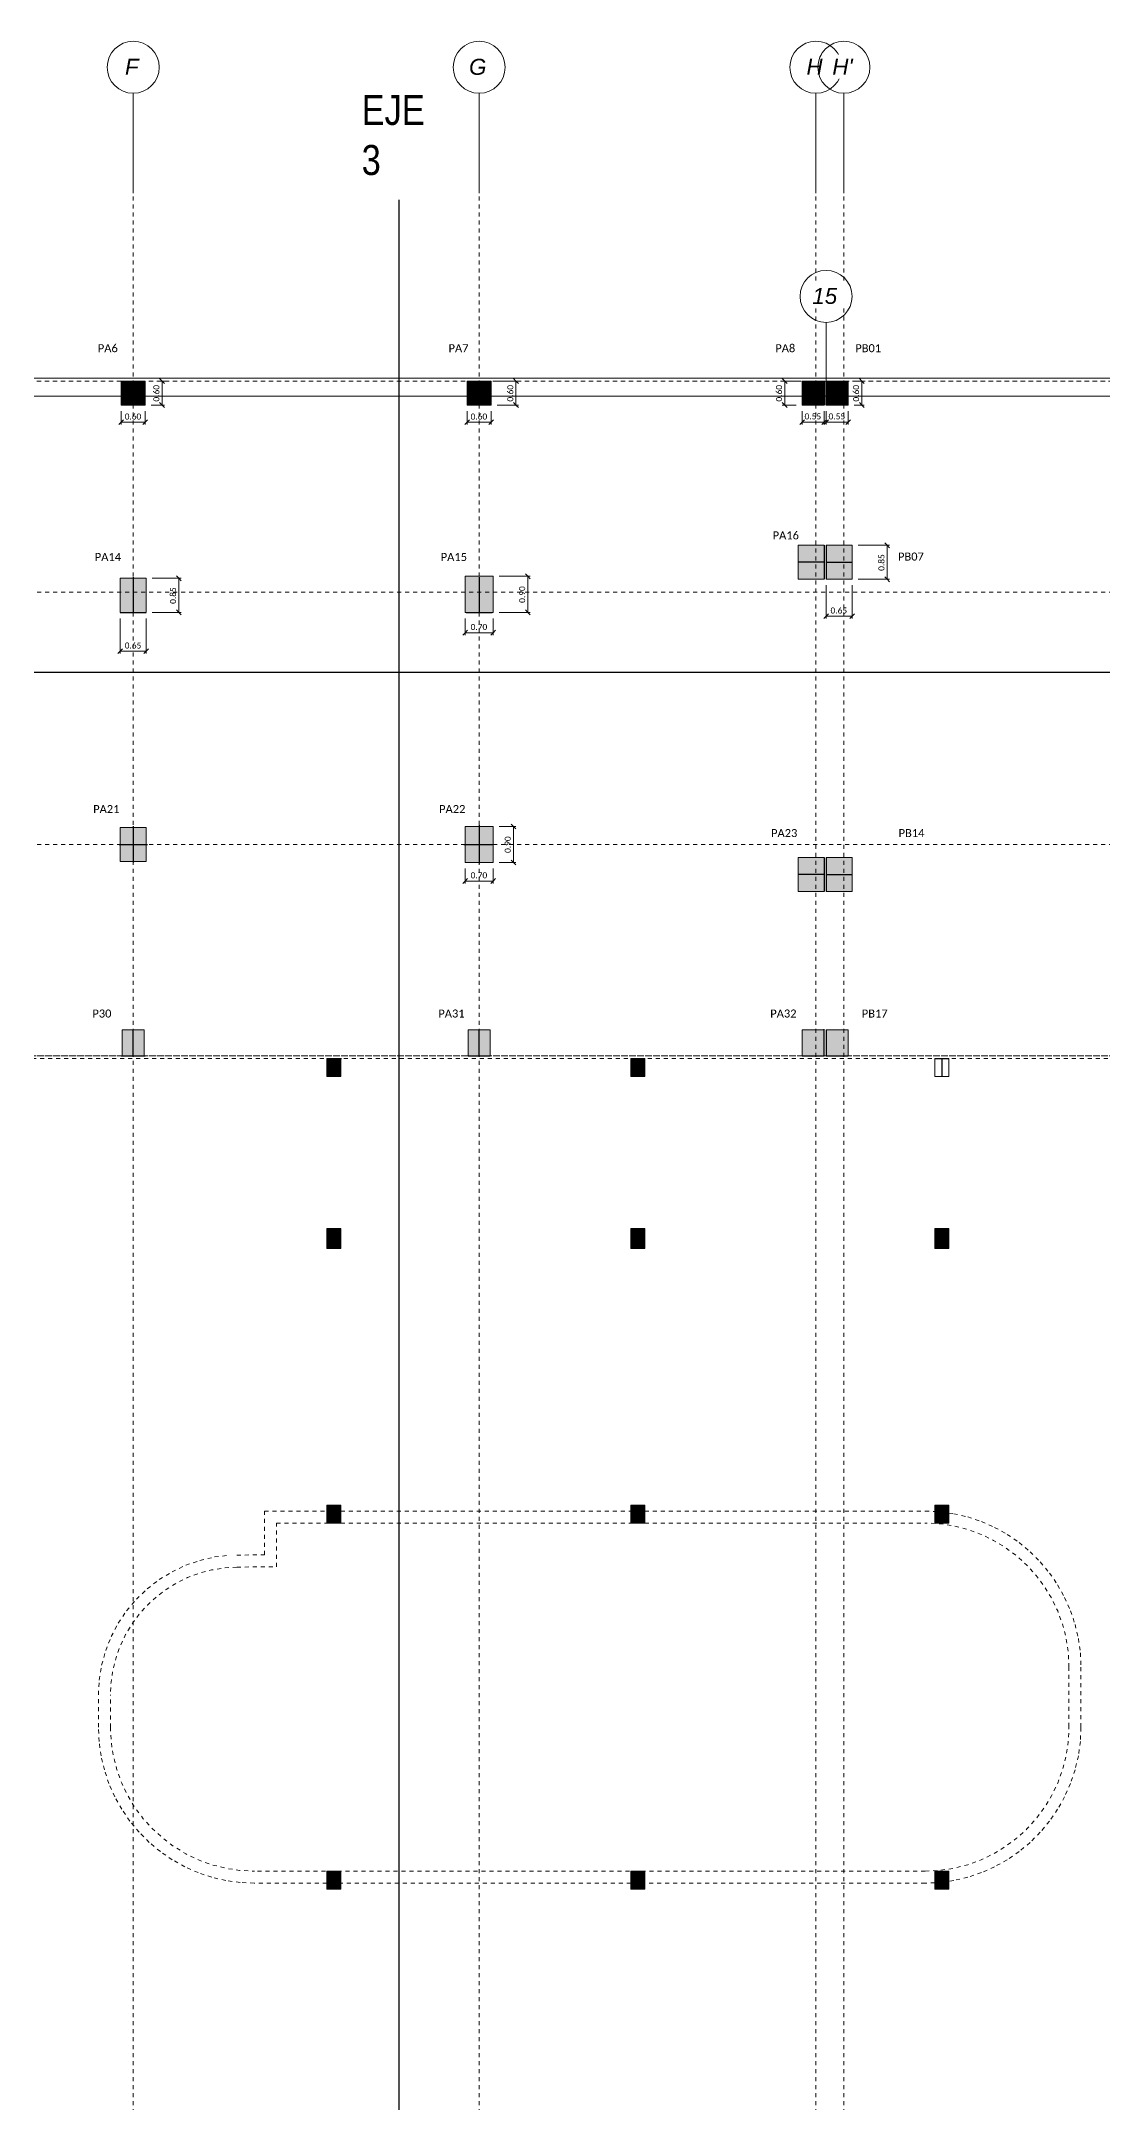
# Model space of a CAD drawing. Header units: millimetres. Extents: x -65 to 53, y -59 to 44.
# Drawn here: x -17.4 to 9.1, y -7.1 to 44.4 of the extents above; entities that cross this region are included whole.
import ezdxf

# ---------------------------------------------------------------- set-up
doc = ezdxf.new("R2010")
doc.units = ezdxf.units.MM
doc.linetypes.add('Trazo general', pattern=[0.001875, 0.00125, -0.000625])
for name, color, linetype, lineweight, true_color in [('0-AR-TXT-1', 5, 'Continuous', 5, 0x0000ff), ('00-AUX-3', 7, 'Continuous', 25, 0xff8000), ('00-AUX-5', 5, 'Trazo general', 5, 0x0000ff), ('1-AR-PILARES-1', 7, 'Continuous', 5, 0xc0c0c0), ('CS-COTAS-2', 7, 'Continuous', 5, 0x544282), ('REJILLA-1', 7, 'Continuous', 5, 0x008080), ('REJILLA-2', 7, 'Trazo general', 5, 0x008080)]:
    doc.layers.add(name, color=color, linetype=linetype, lineweight=lineweight, true_color=true_color)
for name, color, linetype, lineweight in [('0-AUX', 7, 'Continuous', 5), ('00-AUX-1', 7, 'Trazo general', 5), ('00-AUX-2', 7, 'Continuous', 5), ('1-AR-PILARES', 7, 'Continuous', 5), ('CS-COTAS-100', 7, 'Continuous', 5)]:
    doc.layers.add(name, color=color, linetype=linetype, lineweight=lineweight)
doc.layers.add('EJES DE REPLANTEO', color=30, linetype='Continuous')
doc.styles.add('Arial_I', font='ariali.ttf', dxfattribs={"height": 0.4})
doc.styles.add('Calibri', font='calibri.ttf', dxfattribs={"height": 0.2})
doc.styles.add('Calibri_1', font='calibri.ttf', dxfattribs={"height": 0.15})
doc.styles.add('FS_Technic', font='technic_.ttf', dxfattribs={"height": 2.5})
doc.dimstyles.new('AIC_replanteo', dxfattribs={"dimscale": 0.3048, "dimtxt": 0.176602, "dimasz": 0.393701, "dimexe": 0.19685, "dimexo": 0.492126, "dimgap": 0.032808, "dimtad": 1, "dimrnd": 0.01, "dimzin": 0, "dimdsep": 46, "dimtxsty": 'Calibri_1', "dimblk1": 'OBLIQUE', "dimblk2": 'OBLIQUE', "dimsah": 1, "dimcen": 0.09, "dimazin": 0, "dimtfac": 1, "dimtdec": 4, "dimtix": 1, "dimtmove": 0, "dimatfit": 3, "dimfxl": 1, "dimtvp": 1, "dimtolj": 1, "dimtzin": 0, "dimarcsym": 2})

# ---------------------------------------------------------------- blocks, each defined once
blk = doc.blocks.new('Rejilla - Extremo de rejilla-3554-Semi-sotano - forjado 02- STR')
at = {"layer": '0-AUX'}
blk.add_circle((0, 0), 0.0065, dxfattribs=at)
blk = doc.blocks.new('DIMBLOCK8-Semi-sotano - forjado 02- STR')
at = {"layer": 'CS-COTAS-100', "color": 187, "true_color": 0x544282, "transparency": 16777216}
for p, q in [((-5.242, 31.028), (-5.96, 31.028)), ((-5.242, 30.128), (-5.242, 31.028)), ((-5.242, 31.028), (-5.182, 31.028)), ((-5.242, 30.128), (-5.96, 30.128)), ((-5.242, 30.128), (-5.182, 30.128))]:
    blk.add_line(p, q, dxfattribs=at)
at = {"layer": 'CS-COTAS-100', "color": 187, "lineweight": 15, "true_color": 0x544282, "transparency": 16777216}
for p, q in [((-5.242, 31.028), (-5.302, 31.088)), ((-5.242, 31.028), (-5.182, 30.968)), ((-5.242, 30.128), (-5.302, 30.188)), ((-5.242, 30.128), (-5.182, 30.068))]:
    blk.add_line(p, q, dxfattribs=at)
at = {"layer": 'CS-COTAS-100', "color": 0, "transparency": 16777216, "insert": (-5.46, 30.365), "char_height": 0.15, "width": 0.5107, "attachment_point": 1, "rotation": 90, "line_spacing_factor": 1.158048, "style": 'Calibri_1'}
blk.add_mtext('0.90', dxfattribs=at)
blk = doc.blocks.new('_Oblique')
at = {"color": 0, "linetype": 'ByBlock', "lineweight": -2}
blk.add_line((-0.5, -0.5), (0.5, 0.5), dxfattribs=at)
blk = doc.blocks.new('DIMBLOCK9-Semi-sotano - forjado 02- STR')
at = {"layer": 'CS-COTAS-100', "color": 187, "true_color": 0x544282, "transparency": 16777216}
for p, q in [((-6.81, 29.619), (-6.81, 29.978)), ((-6.11, 29.619), (-6.11, 29.978)), ((-6.81, 29.619), (-6.11, 29.619)), ((-6.81, 29.619), (-6.81, 29.559)), ((-6.11, 29.619), (-6.11, 29.559))]:
    blk.add_line(p, q, dxfattribs=at)
at = {"layer": 'CS-COTAS-100', "color": 187, "lineweight": 15, "true_color": 0x544282, "transparency": 16777216}
for p, q in [((-6.81, 29.619), (-6.87, 29.559)), ((-6.81, 29.619), (-6.75, 29.679)), ((-6.11, 29.619), (-6.17, 29.559)), ((-6.11, 29.619), (-6.05, 29.679))]:
    blk.add_line(p, q, dxfattribs=at)
at = {"layer": 'CS-COTAS-100', "color": 0, "transparency": 16777216, "insert": (-6.673, 29.837), "char_height": 0.15, "width": 0.5107, "attachment_point": 1, "line_spacing_factor": 1.158048, "style": 'Calibri_1'}
blk.add_mtext('0.70', dxfattribs=at)
blk = doc.blocks.new('DIMBLOCK10-Semi-sotano - forjado 02- STR')
at = {"layer": 'CS-COTAS-100', "color": 187, "true_color": 0x544282, "transparency": 16777216}
for p, q in [((-6.81, 23.413), (-6.81, 23.728)), ((-6.11, 23.413), (-6.11, 23.728)), ((-6.81, 23.413), (-6.11, 23.413)), ((-6.81, 23.413), (-6.81, 23.353)), ((-6.11, 23.413), (-6.11, 23.353))]:
    blk.add_line(p, q, dxfattribs=at)
at = {"layer": 'CS-COTAS-100', "color": 187, "lineweight": 15, "true_color": 0x544282, "transparency": 16777216}
for p, q in [((-6.81, 23.413), (-6.87, 23.353)), ((-6.81, 23.413), (-6.75, 23.473)), ((-6.11, 23.413), (-6.17, 23.353)), ((-6.11, 23.413), (-6.05, 23.473))]:
    blk.add_line(p, q, dxfattribs=at)
at = {"layer": 'CS-COTAS-100', "color": 0, "transparency": 16777216, "insert": (-6.673, 23.631), "char_height": 0.15, "width": 0.5107, "attachment_point": 1, "line_spacing_factor": 1.158048, "style": 'Calibri_1'}
blk.add_mtext('0.70', dxfattribs=at)
blk = doc.blocks.new('DIMBLOCK11-Semi-sotano - forjado 02- STR')
at = {"layer": 'CS-COTAS-100', "color": 187, "true_color": 0x544282, "transparency": 16777216}
for p, q in [((-5.602, 24.778), (-5.96, 24.778)), ((-5.602, 23.878), (-5.602, 24.778)), ((-5.602, 24.778), (-5.542, 24.778)), ((-5.602, 23.878), (-5.96, 23.878)), ((-5.602, 23.878), (-5.542, 23.878))]:
    blk.add_line(p, q, dxfattribs=at)
at = {"layer": 'CS-COTAS-100', "color": 187, "lineweight": 15, "true_color": 0x544282, "transparency": 16777216}
for p, q in [((-5.602, 24.778), (-5.662, 24.838)), ((-5.602, 24.778), (-5.542, 24.718)), ((-5.602, 23.878), (-5.662, 23.938)), ((-5.602, 23.878), (-5.542, 23.818))]:
    blk.add_line(p, q, dxfattribs=at)
at = {"layer": 'CS-COTAS-100', "color": 0, "transparency": 16777216, "insert": (-5.82, 24.115), "char_height": 0.15, "width": 0.5107, "attachment_point": 1, "rotation": 90, "line_spacing_factor": 1.158048, "style": 'Calibri_1'}
blk.add_mtext('0.90', dxfattribs=at)
blk = doc.blocks.new('DIMBLOCK25-Semi-sotano - forjado 02- STR')
at = {"layer": 'CS-COTAS-100', "color": 187, "true_color": 0x544282, "transparency": 16777216}
for p, q in [((-14.389, 35.908), (-14.454, 35.908)), ((-14.389, 35.908), (-14.389, 35.308)), ((-14.389, 35.908), (-14.329, 35.908)), ((-14.389, 35.308), (-14.66, 35.308)), ((-14.389, 35.308), (-14.329, 35.308))]:
    blk.add_line(p, q, dxfattribs=at)
at = {"layer": 'CS-COTAS-100', "color": 187, "lineweight": 15, "true_color": 0x544282, "transparency": 16777216}
for p, q in [((-14.389, 35.908), (-14.449, 35.968)), ((-14.389, 35.908), (-14.329, 35.848)), ((-14.389, 35.308), (-14.449, 35.368)), ((-14.389, 35.308), (-14.329, 35.248))]:
    blk.add_line(p, q, dxfattribs=at)
at = {"layer": 'CS-COTAS-100', "color": 0, "transparency": 16777216, "insert": (-14.607, 35.395), "char_height": 0.15, "width": 0.5107, "attachment_point": 1, "rotation": 90, "line_spacing_factor": 1.158048, "style": 'Calibri_1'}
blk.add_mtext('0.60', dxfattribs=at)
blk = doc.blocks.new('DIMBLOCK26-Semi-sotano - forjado 02- STR')
at = {"layer": 'CS-COTAS-100', "color": 187, "true_color": 0x544282, "transparency": 16777216}
for p, q in [((-15.41, 34.878), (-15.41, 35.158)), ((-14.81, 34.878), (-14.81, 35.158)), ((-15.41, 34.878), (-14.81, 34.878)), ((-15.41, 34.878), (-15.41, 34.818)), ((-14.81, 34.878), (-14.81, 34.818))]:
    blk.add_line(p, q, dxfattribs=at)
at = {"layer": 'CS-COTAS-100', "color": 187, "lineweight": 15, "true_color": 0x544282, "transparency": 16777216}
for p, q in [((-15.41, 34.878), (-15.47, 34.818)), ((-15.41, 34.878), (-15.35, 34.938)), ((-14.81, 34.878), (-14.87, 34.818)), ((-14.81, 34.878), (-14.75, 34.938))]:
    blk.add_line(p, q, dxfattribs=at)
at = {"layer": 'CS-COTAS-100', "color": 0, "transparency": 16777216, "insert": (-15.323, 35.096), "char_height": 0.15, "width": 0.5107, "attachment_point": 1, "line_spacing_factor": 1.158048, "style": 'Calibri_1'}
blk.add_mtext('0.60', dxfattribs=at)
blk = doc.blocks.new('DIMBLOCK27-Semi-sotano - forjado 02- STR')
at = {"layer": 'CS-COTAS-100', "color": 187, "true_color": 0x544282, "transparency": 16777216}
for p, q in [((-6.76, 34.878), (-6.76, 35.158)), ((-6.16, 34.878), (-6.16, 35.158)), ((-6.76, 34.878), (-6.16, 34.878)), ((-6.76, 34.878), (-6.76, 34.818)), ((-6.16, 34.878), (-6.16, 34.818))]:
    blk.add_line(p, q, dxfattribs=at)
at = {"layer": 'CS-COTAS-100', "color": 187, "lineweight": 15, "true_color": 0x544282, "transparency": 16777216}
for p, q in [((-6.76, 34.878), (-6.82, 34.818)), ((-6.76, 34.878), (-6.7, 34.938)), ((-6.16, 34.878), (-6.22, 34.818)), ((-6.16, 34.878), (-6.1, 34.938))]:
    blk.add_line(p, q, dxfattribs=at)
at = {"layer": 'CS-COTAS-100', "color": 0, "transparency": 16777216, "insert": (-6.673, 35.096), "char_height": 0.15, "width": 0.5107, "attachment_point": 1, "line_spacing_factor": 1.158048, "style": 'Calibri_1'}
blk.add_mtext('0.60', dxfattribs=at)
blk = doc.blocks.new('DIMBLOCK28-Semi-sotano - forjado 02- STR')
at = {"layer": 'CS-COTAS-100', "color": 187, "true_color": 0x544282, "transparency": 16777216}
for p, q in [((-5.539, 35.908), (-6.01, 35.908)), ((-5.539, 35.908), (-5.539, 35.308)), ((-5.539, 35.908), (-5.479, 35.908)), ((-5.539, 35.308), (-6.01, 35.308)), ((-5.539, 35.308), (-5.479, 35.308))]:
    blk.add_line(p, q, dxfattribs=at)
at = {"layer": 'CS-COTAS-100', "color": 187, "lineweight": 15, "true_color": 0x544282, "transparency": 16777216}
for p, q in [((-5.539, 35.908), (-5.599, 35.968)), ((-5.539, 35.908), (-5.479, 35.848)), ((-5.539, 35.308), (-5.599, 35.368)), ((-5.539, 35.308), (-5.479, 35.248))]:
    blk.add_line(p, q, dxfattribs=at)
at = {"layer": 'CS-COTAS-100', "color": 0, "transparency": 16777216, "insert": (-5.757, 35.395), "char_height": 0.15, "width": 0.5107, "attachment_point": 1, "rotation": 90, "line_spacing_factor": 1.158048, "style": 'Calibri_1'}
blk.add_mtext('0.60', dxfattribs=at)
blk = doc.blocks.new('DIMBLOCK29-Semi-sotano - forjado 02- STR')
at = {"layer": 'CS-COTAS-100', "color": 187, "true_color": 0x544282, "transparency": 16777216}
for p, q in [((1.615, 34.881), (1.615, 35.158)), ((2.165, 34.881), (2.165, 35.158)), ((1.615, 34.881), (2.165, 34.881)), ((1.615, 34.881), (1.615, 34.821)), ((2.165, 34.881), (2.165, 34.821))]:
    blk.add_line(p, q, dxfattribs=at)
at = {"layer": 'CS-COTAS-100', "color": 187, "lineweight": 15, "true_color": 0x544282, "transparency": 16777216}
for p, q in [((1.615, 34.881), (1.555, 34.821)), ((1.615, 34.881), (1.675, 34.941)), ((2.165, 34.881), (2.105, 34.821)), ((2.165, 34.881), (2.225, 34.941))]:
    blk.add_line(p, q, dxfattribs=at)
at = {"layer": 'CS-COTAS-100', "color": 0, "transparency": 16777216, "insert": (1.677, 35.099), "char_height": 0.15, "width": 0.5107, "attachment_point": 1, "line_spacing_factor": 1.158048, "style": 'Calibri_1'}
blk.add_mtext('0.55', dxfattribs=at)
blk = doc.blocks.new('DIMBLOCK30-Semi-sotano - forjado 02- STR')
at = {"layer": 'CS-COTAS-100', "color": 187, "lineweight": 15, "true_color": 0x544282, "transparency": 16777216}
for p, q in [((1.181, 35.908), (1.121, 35.968)), ((1.181, 35.908), (1.241, 35.848)), ((1.181, 35.308), (1.121, 35.368)), ((1.181, 35.308), (1.241, 35.248))]:
    blk.add_line(p, q, dxfattribs=at)
at = {"layer": 'CS-COTAS-100', "color": 187, "true_color": 0x544282, "transparency": 16777216}
for p, q in [((1.181, 35.908), (1.121, 35.908)), ((1.181, 35.908), (1.181, 35.308)), ((1.181, 35.908), (1.465, 35.908)), ((1.181, 35.308), (1.121, 35.308)), ((1.181, 35.308), (1.465, 35.308))]:
    blk.add_line(p, q, dxfattribs=at)
at = {"layer": 'CS-COTAS-100', "color": 0, "transparency": 16777216, "insert": (0.963, 35.395), "char_height": 0.15, "width": 0.5107, "attachment_point": 1, "rotation": 90, "line_spacing_factor": 1.158048, "style": 'Calibri_1'}
blk.add_mtext('0.60', dxfattribs=at)
blk = doc.blocks.new('DIMBLOCK31-Semi-sotano - forjado 02- STR')
at = {"layer": 'CS-COTAS-100', "color": 187, "true_color": 0x544282, "transparency": 16777216}
for p, q in [((3.742, 31.803), (3.015, 31.803)), ((3.742, 30.953), (3.742, 31.803)), ((3.742, 31.803), (3.802, 31.803)), ((3.742, 30.953), (3.015, 30.953)), ((3.742, 30.953), (3.802, 30.953))]:
    blk.add_line(p, q, dxfattribs=at)
at = {"layer": 'CS-COTAS-100', "color": 187, "lineweight": 15, "true_color": 0x544282, "transparency": 16777216}
for p, q in [((3.742, 31.803), (3.682, 31.863)), ((3.742, 31.803), (3.802, 31.743)), ((3.742, 30.953), (3.682, 31.013)), ((3.742, 30.953), (3.802, 30.893))]:
    blk.add_line(p, q, dxfattribs=at)
at = {"layer": 'CS-COTAS-100', "color": 0, "transparency": 16777216, "insert": (3.524, 31.165), "char_height": 0.15, "width": 0.5107, "attachment_point": 1, "rotation": 90, "line_spacing_factor": 1.158048, "style": 'Calibri_1'}
blk.add_mtext('0.85', dxfattribs=at)
blk = doc.blocks.new('DIMBLOCK32-Semi-sotano - forjado 02- STR')
at = {"layer": 'CS-COTAS-100', "color": 187, "true_color": 0x544282, "transparency": 16777216}
for p, q in [((2.215, 30.031), (2.215, 30.803)), ((2.865, 30.031), (2.865, 30.803)), ((2.215, 30.031), (2.865, 30.031)), ((2.215, 30.031), (2.215, 29.971)), ((2.865, 30.031), (2.865, 29.971))]:
    blk.add_line(p, q, dxfattribs=at)
at = {"layer": 'CS-COTAS-100', "color": 187, "lineweight": 15, "true_color": 0x544282, "transparency": 16777216}
for p, q in [((2.215, 30.031), (2.155, 29.971)), ((2.215, 30.031), (2.275, 30.091)), ((2.865, 30.031), (2.805, 29.971)), ((2.865, 30.031), (2.925, 30.091))]:
    blk.add_line(p, q, dxfattribs=at)
at = {"layer": 'CS-COTAS-100', "color": 0, "transparency": 16777216, "insert": (2.327, 30.249), "char_height": 0.15, "width": 0.5107, "attachment_point": 1, "line_spacing_factor": 1.158048, "style": 'Calibri_1'}
blk.add_mtext('0.65', dxfattribs=at)
blk = doc.blocks.new('DIMBLOCK33-Semi-sotano - forjado 02- STR')
at = {"layer": 'CS-COTAS-100', "color": 187, "true_color": 0x544282, "transparency": 16777216}
for p, q in [((2.215, 34.881), (2.215, 35.158)), ((2.765, 34.881), (2.765, 35.158)), ((2.215, 34.881), (2.765, 34.881)), ((2.215, 34.881), (2.215, 34.821)), ((2.765, 34.881), (2.765, 34.821))]:
    blk.add_line(p, q, dxfattribs=at)
at = {"layer": 'CS-COTAS-100', "color": 187, "lineweight": 15, "true_color": 0x544282, "transparency": 16777216}
for p, q in [((2.215, 34.881), (2.155, 34.821)), ((2.215, 34.881), (2.275, 34.941)), ((2.765, 34.881), (2.705, 34.821)), ((2.765, 34.881), (2.825, 34.941))]:
    blk.add_line(p, q, dxfattribs=at)
at = {"layer": 'CS-COTAS-100', "color": 0, "transparency": 16777216, "insert": (2.277, 35.099), "char_height": 0.15, "width": 0.5107, "attachment_point": 1, "line_spacing_factor": 1.158048, "style": 'Calibri_1'}
blk.add_mtext('0.55', dxfattribs=at)
blk = doc.blocks.new('DIMBLOCK34-Semi-sotano - forjado 02- STR')
at = {"layer": 'CS-COTAS-100', "color": 187, "true_color": 0x544282, "transparency": 16777216}
for p, q in [((3.108, 35.908), (2.915, 35.908)), ((3.108, 35.308), (3.108, 35.908)), ((3.108, 35.908), (3.168, 35.908)), ((3.108, 35.308), (2.915, 35.308)), ((3.108, 35.308), (3.168, 35.308))]:
    blk.add_line(p, q, dxfattribs=at)
at = {"layer": 'CS-COTAS-100', "color": 187, "lineweight": 15, "true_color": 0x544282, "transparency": 16777216}
for p, q in [((3.108, 35.908), (3.048, 35.968)), ((3.108, 35.908), (3.168, 35.848)), ((3.108, 35.308), (3.048, 35.368)), ((3.108, 35.308), (3.168, 35.248))]:
    blk.add_line(p, q, dxfattribs=at)
at = {"layer": 'CS-COTAS-100', "color": 0, "transparency": 16777216, "insert": (2.89, 35.395), "char_height": 0.15, "width": 0.5107, "attachment_point": 1, "rotation": 90, "line_spacing_factor": 1.158048, "style": 'Calibri_1'}
blk.add_mtext('0.60', dxfattribs=at)
blk = doc.blocks.new('DIMBLOCK89-Semi-sotano - forjado 02- STR')
at = {"layer": 'CS-COTAS-100', "color": 187, "true_color": 0x544282, "transparency": 16777216}
for p, q in [((-15.435, 29.156), (-15.435, 29.978)), ((-14.785, 29.156), (-14.785, 29.978)), ((-15.435, 29.156), (-14.785, 29.156)), ((-15.435, 29.156), (-15.435, 29.096)), ((-14.785, 29.156), (-14.785, 29.096))]:
    blk.add_line(p, q, dxfattribs=at)
at = {"layer": 'CS-COTAS-100', "color": 187, "lineweight": 15, "true_color": 0x544282, "transparency": 16777216}
for p, q in [((-15.435, 29.156), (-15.495, 29.096)), ((-15.435, 29.156), (-15.375, 29.216)), ((-14.785, 29.156), (-14.845, 29.096)), ((-14.785, 29.156), (-14.725, 29.216))]:
    blk.add_line(p, q, dxfattribs=at)
at = {"layer": 'CS-COTAS-100', "color": 0, "transparency": 16777216, "insert": (-15.323, 29.374), "char_height": 0.15, "width": 0.5107, "attachment_point": 1, "line_spacing_factor": 1.158048, "style": 'Calibri_1'}
blk.add_mtext('0.65', dxfattribs=at)
blk = doc.blocks.new('DIMBLOCK90-Semi-sotano - forjado 02- STR')
at = {"layer": 'CS-COTAS-100', "color": 187, "true_color": 0x544282, "transparency": 16777216}
for p, q in [((-13.971, 30.978), (-14.635, 30.978)), ((-13.971, 30.978), (-13.971, 30.128)), ((-13.971, 30.978), (-13.911, 30.978)), ((-13.971, 30.128), (-14.635, 30.128)), ((-13.971, 30.128), (-13.911, 30.128))]:
    blk.add_line(p, q, dxfattribs=at)
at = {"layer": 'CS-COTAS-100', "color": 187, "lineweight": 15, "true_color": 0x544282, "transparency": 16777216}
for p, q in [((-13.971, 30.978), (-14.031, 31.038)), ((-13.971, 30.978), (-13.911, 30.918)), ((-13.971, 30.128), (-14.031, 30.188)), ((-13.971, 30.128), (-13.911, 30.068))]:
    blk.add_line(p, q, dxfattribs=at)
at = {"layer": 'CS-COTAS-100', "color": 0, "transparency": 16777216, "insert": (-14.189, 30.34), "char_height": 0.15, "width": 0.5107, "attachment_point": 1, "rotation": 90, "line_spacing_factor": 1.158048, "style": 'Calibri_1'}
blk.add_mtext('0.85', dxfattribs=at)
blk = doc.blocks.new('zw$7473')
at = {"layer": 'EJES DE REPLANTEO'}
for p, q in [((-27.948, -79.782), (-27.948, 15.611)), ((26.908, 3.8), (-81.327, 3.8))]:
    blk.add_line(p, q, dxfattribs=at)
at = {"layer": 'EJES DE REPLANTEO', "insert": (-28.887, 18.23), "char_height": 0.75, "width": 0.59784, "attachment_point": 1, "style": 'FS_Technic'}
blk.add_mtext('EJE 3', dxfattribs=at)

msp = doc.modelspace()

# ---------------------------------------------------------------- hatches: boundary and pattern name
at = {"layer": '1-AR-PILARES-1'}
for points in [[(-14.81, 35.308), (-14.81, 35.908), (-15.41, 35.908), (-15.41, 35.308)], [(-6.16, 35.308), (-6.16, 35.908), (-6.76, 35.908), (-6.76, 35.308)], [(2.165, 35.308), (2.165, 35.908), (1.615, 35.908), (1.615, 35.308)], [(2.765, 35.308), (2.765, 35.908), (2.215, 35.908), (2.215, 35.308)], [(1.515, 30.953), (2.165, 30.953), (2.165, 31.803), (1.515, 31.803)], [(2.215, 30.953), (2.865, 30.953), (2.865, 31.803), (2.215, 31.803)], [(-15.435, 30.128), (-14.785, 30.128), (-14.785, 30.978), (-15.435, 30.978)], [(-6.81, 30.128), (-6.11, 30.128), (-6.11, 31.028), (-6.81, 31.028)], [(-14.785, 23.903), (-14.785, 24.753), (-15.435, 24.753), (-15.435, 23.903)], [(-6.11, 23.878), (-6.11, 24.778), (-6.81, 24.778), (-6.81, 23.878)], [(2.165, 23.153), (2.165, 24.003), (1.515, 24.003), (1.515, 23.153)], [(2.865, 23.153), (2.865, 24.003), (2.215, 24.003), (2.215, 23.153)], [(-14.835, 19.048), (-14.835, 19.698), (-15.385, 19.698), (-15.385, 19.048)], [(-6.185, 19.048), (-6.185, 19.698), (-6.735, 19.698), (-6.735, 19.048)], [(2.165, 19.048), (2.165, 19.698), (1.615, 19.698), (1.615, 19.048)], [(2.765, 19.048), (2.765, 19.698), (2.215, 19.698), (2.215, 19.048)], [(-10.265, 18.528), (-9.915, 18.528), (-9.915, 18.978), (-10.265, 18.978)], [(-2.665, 18.528), (-2.315, 18.528), (-2.315, 18.978), (-2.665, 18.978)], [(-10.265, 14.228), (-9.915, 14.228), (-9.915, 14.728), (-10.265, 14.728)], [(-2.665, 14.228), (-2.315, 14.228), (-2.315, 14.728), (-2.665, 14.728)], [(4.935, 14.228), (5.285, 14.228), (5.285, 14.728), (4.935, 14.728)], [(-9.915, 7.366), (-9.915, 7.816), (-10.265, 7.816), (-10.265, 7.366)], [(-2.315, 7.366), (-2.315, 7.816), (-2.665, 7.816), (-2.665, 7.366)], [(5.285, 7.366), (5.285, 7.816), (4.935, 7.816), (4.935, 7.366)], [(-10.265, -1.784), (-9.915, -1.784), (-9.915, -1.334), (-10.265, -1.334)], [(-2.665, -1.784), (-2.315, -1.784), (-2.315, -1.334), (-2.665, -1.334)], [(4.935, -1.784), (5.285, -1.784), (5.285, -1.334), (4.935, -1.334)]]:
    msp.add_hatch(color=256, dxfattribs=at).paths.add_polyline_path(points)

# ---------------------------------------------------------------- linework, layer by layer
at = {"layer": '00-AUX-1'}
for p, q in [((-11.828, 6.575), (-11.828, 7.67)), ((-11.828, 7.67), (-10.265, 7.67)), ((-11.528, 7.37), (-10.265, 7.37)), ((-11.528, 6.279), (-11.528, 7.37)), ((-9.915, 7.67), (-2.665, 7.67)), ((-9.915, 7.37), (-2.665, 7.37)), ((-2.315, 7.67), (4.689, 7.67)), ((-2.315, 7.37), (4.696, 7.37)), ((4.696, 7.67), (4.935, 7.659)), ((5.285, 7.62), (5.406, 7.603)), ((5.406, 7.603), (5.756, 7.521)), ((5.756, 7.521), (6.098, 7.407)), ((6.098, 7.407), (6.427, 7.261)), ((6.427, 7.261), (6.742, 7.086)), ((6.742, 7.086), (7.039, 6.882)), ((7.039, 6.882), (7.317, 6.652)), ((-14.139, 6.152), (-13.798, 6.313)), ((-13.798, 6.313), (-13.442, 6.437)), ((-13.442, 6.437), (-13.075, 6.521)), ((-13.075, 6.521), (-12.701, 6.566)), ((-12.518, 6.568), (-11.828, 6.575)), ((-12.515, 6.268), (-11.528, 6.279)), ((7.317, 6.652), (7.571, 6.397)), ((7.571, 6.397), (7.801, 6.12)), ((-15.031, 5.465), (-14.759, 5.726)), ((-14.759, 5.726), (-14.46, 5.956)), ((-14.46, 5.956), (-14.139, 6.152)), ((7.801, 6.12), (8.005, 5.823)), ((8.005, 5.823), (8.18, 5.508)), ((-15.484, 4.865), (-15.274, 5.177)), ((-15.274, 5.177), (-15.031, 5.465)), ((8.18, 5.508), (8.326, 5.179)), ((8.326, 5.179), (8.44, 4.837)), ((-15.66, 4.531), (-15.484, 4.865)), ((8.44, 4.837), (8.523, 4.486)), ((-15.899, 3.818), (-15.798, 4.181)), ((-15.798, 4.181), (-15.66, 4.531)), ((8.523, 4.486), (8.573, 4.129)), ((8.573, 4.129), (8.589, 3.777)), ((-15.959, 3.446), (-15.899, 3.818)), ((8.289, 3.777), (8.289, 2.263)), ((8.589, 3.77), (8.589, 2.27)), ((-15.98, 3.078), (-15.959, 3.446)), ((-15.98, 2.27), (-15.98, 3.068)), ((-15.68, 2.263), (-15.68, 3.078)), ((-15.963, 1.91), (-15.98, 2.263)), ((8.589, 2.263), (8.573, 1.91)), ((-15.914, 1.553), (-15.963, 1.91)), ((-15.831, 1.202), (-15.914, 1.553)), ((8.523, 1.553), (8.44, 1.202)), ((8.573, 1.91), (8.523, 1.553)), ((-15.717, 0.861), (-15.831, 1.202)), ((8.44, 1.202), (8.326, 0.861)), ((-15.571, 0.531), (-15.717, 0.861)), ((-15.396, 0.216), (-15.571, 0.531)), ((8.18, 0.531), (8.005, 0.216)), ((8.326, 0.861), (8.18, 0.531)), ((-15.192, -0.081), (-15.396, 0.216)), ((8.005, 0.216), (7.801, -0.081)), ((-14.962, -0.358), (-15.192, -0.081)), ((-14.707, -0.613), (-14.962, -0.358)), ((7.571, -0.358), (7.317, -0.613)), ((7.801, -0.081), (7.571, -0.358)), ((-14.43, -0.843), (-14.707, -0.613)), ((-14.133, -1.047), (-14.43, -0.843)), ((7.039, -0.843), (6.742, -1.047)), ((7.317, -0.613), (7.039, -0.843)), ((-13.818, -1.222), (-14.133, -1.047)), ((-13.489, -1.367), (-13.818, -1.222)), ((-13.147, -1.482), (-13.489, -1.367)), ((-12.796, -1.564), (-13.147, -1.482)), ((4.696, -1.33), (-12.087, -1.33)), ((5.756, -1.482), (5.406, -1.564)), ((6.098, -1.367), (5.756, -1.482)), ((6.427, -1.222), (6.098, -1.367)), ((6.742, -1.047), (6.427, -1.222)), ((-12.439, -1.614), (-12.796, -1.564)), ((-12.087, -1.63), (-12.439, -1.614)), ((-10.265, -1.63), (-12.08, -1.63)), ((-2.665, -1.63), (-9.915, -1.63)), ((4.689, -1.63), (-2.315, -1.63)), ((4.935, -1.619), (4.696, -1.63)), ((5.406, -1.564), (5.285, -1.581))]:
    msp.add_line(p, q, dxfattribs=at)
for centre, radius, start, end in [((4.689, 3.77), 3.6, 360, 90), ((-12.48, 3.068), 3.2, 90.634, 180), ((-12.08, 2.27), 3.6, 180, 270), ((4.689, 2.27), 3.6, 270, 360)]:
    msp.add_arc(centre, radius, start, end, dxfattribs=at)
at = {"layer": '00-AUX-2'}
for p, q in [((-58.701, 35.978), (43.26, 35.978)), ((-58.079, 35.528), (42.81, 35.528))]:
    msp.add_line(p, q, dxfattribs=at)
at = {"layer": '00-AUX-3'}
for p, q in [((-15.41, 35.908), (-14.81, 35.908)), ((-15.11, 35.908), (-15.11, 35.308)), ((-6.76, 35.908), (-6.16, 35.908)), ((-6.46, 35.908), (-6.46, 35.308)), ((1.615, 35.908), (2.165, 35.908)), ((2.165, 35.908), (2.165, 35.308)), ((2.215, 35.308), (2.215, 35.908)), ((2.215, 35.908), (2.765, 35.908)), ((2.165, 31.803), (2.165, 30.953)), ((2.215, 31.803), (2.215, 30.953)), ((-15.11, 31.008), (-15.11, 30.128)), ((-6.46, 31.008), (-6.46, 30.128)), ((2.165, 31.378), (1.515, 31.378)), ((2.215, 31.378), (2.865, 31.378)), ((-15.435, 30.128), (-14.785, 30.128)), ((-6.785, 30.128), (-6.135, 30.128)), ((-15.11, 24.783), (-15.11, 23.873)), ((-6.46, 24.808), (-6.46, 23.848)), ((-15.465, 24.328), (-14.755, 24.328)), ((-6.84, 24.328), (-6.11, 24.328)), ((2.165, 24.003), (2.165, 23.153)), ((2.215, 24.003), (2.215, 23.153)), ((2.165, 23.578), (1.515, 23.578)), ((2.215, 23.578), (2.865, 23.578)), ((-15.11, 19.048), (-15.11, 19.698)), ((-6.46, 19.048), (-6.46, 19.698)), ((2.165, 19.048), (2.165, 19.708)), ((2.215, 19.698), (2.215, 19.048)), ((-15.41, 19.048), (-14.81, 19.048)), ((-10.265, 18.978), (-9.905, 18.978)), ((-10.085, 18.978), (-10.085, 18.528)), ((-6.735, 19.048), (-6.185, 19.048)), ((-2.665, 18.978), (-2.315, 18.978)), ((-2.49, 18.978), (-2.49, 18.528)), ((1.615, 19.048), (2.165, 19.048)), ((2.215, 19.048), (2.765, 19.048)), ((4.935, 18.978), (5.285, 18.978)), ((5.11, 18.978), (5.11, 18.528)), ((-10.09, 14.228), (-10.09, 14.728)), ((-2.49, 14.228), (-2.49, 14.728)), ((5.11, 14.228), (5.11, 14.728)), ((-9.915, 14.228), (-10.265, 14.228)), ((-2.315, 14.228), (-2.665, 14.228)), ((5.285, 14.228), (4.935, 14.228))]:
    msp.add_line(p, q, dxfattribs=at)
at = {"layer": '00-AUX-5'}
for p, q in [((-58.721, 35.908), (43.26, 35.908)), ((-58.701, 35.978), (43.26, 35.978)), ((26.26, 19.048), (-46.94, 19.048)), ((26.26, 18.978), (-46.94, 18.978))]:
    msp.add_line(p, q, dxfattribs=at)
at = {"layer": '1-AR-PILARES'}
for p, q in [((-14.81, 35.908), (-15.41, 35.908)), ((-15.41, 35.908), (-15.41, 35.308)), ((-14.81, 35.308), (-14.81, 35.908)), ((-6.16, 35.908), (-6.76, 35.908)), ((-6.76, 35.908), (-6.76, 35.308)), ((-6.16, 35.308), (-6.16, 35.908)), ((2.165, 35.908), (1.615, 35.908)), ((1.615, 35.908), (1.615, 35.308)), ((2.165, 35.308), (2.165, 35.908)), ((2.765, 35.908), (2.215, 35.908)), ((2.215, 35.908), (2.215, 35.308)), ((2.765, 35.308), (2.765, 35.908)), ((-15.41, 35.308), (-14.81, 35.308)), ((-6.76, 35.308), (-6.16, 35.308)), ((1.615, 35.308), (2.165, 35.308)), ((2.215, 35.308), (2.765, 35.308)), ((2.165, 31.803), (1.515, 31.803)), ((1.515, 31.803), (1.515, 30.953)), ((2.165, 30.953), (2.165, 31.803)), ((2.865, 31.803), (2.215, 31.803)), ((2.215, 31.803), (2.215, 30.953)), ((2.865, 30.953), (2.865, 31.803)), ((-14.785, 30.978), (-15.435, 30.978)), ((-15.435, 30.978), (-15.435, 30.128)), ((-14.785, 30.128), (-14.785, 30.978)), ((-6.11, 31.028), (-6.81, 31.028)), ((-6.81, 31.028), (-6.81, 30.128)), ((-6.11, 30.128), (-6.11, 31.028)), ((1.515, 30.953), (2.165, 30.953)), ((2.215, 30.953), (2.865, 30.953)), ((-15.435, 30.128), (-14.785, 30.128)), ((-6.81, 30.128), (-6.11, 30.128)), ((-15.435, 24.753), (-15.435, 23.903)), ((-14.785, 24.753), (-15.435, 24.753)), ((-14.785, 23.903), (-14.785, 24.753)), ((-6.81, 24.778), (-6.81, 23.878)), ((-6.11, 24.778), (-6.81, 24.778)), ((-6.11, 23.878), (-6.11, 24.778)), ((-15.435, 23.903), (-14.785, 23.903)), ((-6.81, 23.878), (-6.11, 23.878)), ((1.515, 24.003), (1.515, 23.153)), ((2.165, 24.003), (1.515, 24.003)), ((2.165, 23.153), (2.165, 24.003)), ((2.215, 24.003), (2.215, 23.153)), ((2.865, 24.003), (2.215, 24.003)), ((2.865, 23.153), (2.865, 24.003)), ((1.515, 23.153), (2.165, 23.153)), ((2.215, 23.153), (2.865, 23.153)), ((-14.835, 19.698), (-15.385, 19.698)), ((-15.385, 19.698), (-15.385, 19.048)), ((-14.835, 19.048), (-14.835, 19.698)), ((-6.185, 19.698), (-6.735, 19.698)), ((-6.735, 19.698), (-6.735, 19.048)), ((-6.185, 19.048), (-6.185, 19.698)), ((2.165, 19.698), (1.615, 19.698)), ((1.615, 19.698), (1.615, 19.048)), ((2.165, 19.048), (2.165, 19.698)), ((2.765, 19.698), (2.215, 19.698)), ((2.215, 19.698), (2.215, 19.048)), ((2.765, 19.048), (2.765, 19.698)), ((-15.385, 19.048), (-14.835, 19.048)), ((-9.915, 18.978), (-10.265, 18.978)), ((-10.265, 18.978), (-10.265, 18.528)), ((-9.915, 18.528), (-9.915, 18.978)), ((-6.735, 19.048), (-6.185, 19.048)), ((-2.315, 18.978), (-2.665, 18.978)), ((-2.665, 18.978), (-2.665, 18.528)), ((-2.315, 18.528), (-2.315, 18.978)), ((1.615, 19.048), (2.165, 19.048)), ((2.215, 19.048), (2.765, 19.048)), ((4.935, 18.528), (4.935, 18.978)), ((4.935, 18.978), (5.285, 18.978)), ((5.285, 18.978), (5.285, 18.528)), ((-10.265, 18.528), (-9.915, 18.528)), ((-2.665, 18.528), (-2.315, 18.528)), ((5.285, 18.528), (4.935, 18.528)), ((-10.265, 14.728), (-10.265, 14.228)), ((-9.915, 14.728), (-10.265, 14.728)), ((-9.915, 14.228), (-9.915, 14.728)), ((-2.665, 14.728), (-2.665, 14.228)), ((-2.315, 14.728), (-2.665, 14.728)), ((-2.315, 14.228), (-2.315, 14.728)), ((4.935, 14.728), (4.935, 14.228)), ((5.285, 14.728), (4.935, 14.728)), ((5.285, 14.228), (5.285, 14.728)), ((-10.265, 14.228), (-9.915, 14.228)), ((-2.665, 14.228), (-2.315, 14.228)), ((4.935, 14.228), (5.285, 14.228)), ((-10.265, 7.816), (-10.265, 7.366)), ((-9.915, 7.816), (-10.265, 7.816)), ((-9.915, 7.366), (-9.915, 7.816)), ((-2.665, 7.816), (-2.665, 7.366)), ((-2.315, 7.816), (-2.665, 7.816)), ((-2.315, 7.366), (-2.315, 7.816)), ((4.935, 7.816), (4.935, 7.366)), ((5.285, 7.816), (4.935, 7.816)), ((5.285, 7.366), (5.285, 7.816)), ((-10.265, 7.366), (-9.915, 7.366)), ((-2.665, 7.366), (-2.315, 7.366)), ((4.935, 7.366), (5.285, 7.366)), ((-10.265, -1.334), (-10.265, -1.784)), ((-9.915, -1.334), (-10.265, -1.334)), ((-9.915, -1.784), (-9.915, -1.334)), ((-2.665, -1.334), (-2.665, -1.784)), ((-2.315, -1.334), (-2.665, -1.334)), ((-2.315, -1.784), (-2.315, -1.334)), ((4.935, -1.334), (4.935, -1.784)), ((5.285, -1.334), (4.935, -1.334)), ((5.285, -1.784), (5.285, -1.334)), ((-10.265, -1.784), (-9.915, -1.784)), ((-2.665, -1.784), (-2.315, -1.784)), ((4.935, -1.784), (5.285, -1.784))]:
    msp.add_line(p, q, dxfattribs=at)
at = {"layer": 'REJILLA-1'}
for p, q in [((-15.11, 40.6), (-15.11, 43.1)), ((-6.46, 40.6), (-6.46, 43.1)), ((1.96, 40.6), (1.96, 43.1)), ((2.66, 40.6), (2.66, 43.1)), ((2.215, 36.666), (2.215, 37.374)), ((2.215, 35.908), (2.215, 36.615))]:
    msp.add_line(p, q, dxfattribs=at)
at = {"layer": 'REJILLA-2'}
for p, q in [((-15.11, -55.779), (-15.11, 40.6)), ((-6.46, -55.779), (-6.46, 40.6)), ((1.96, -55.779), (1.96, 40.6)), ((2.66, -55.779), (2.66, 40.6)), ((2.215, 36.615), (2.215, 36.666)), ((-61.71, 35.908), (48.777, 35.908)), ((-61.71, 30.628), (48.777, 30.628)), ((-61.71, 24.328), (48.777, 24.328)), ((-61.71, 19.048), (48.777, 19.048))]:
    msp.add_line(p, q, dxfattribs=at)

# ---------------------------------------------------------------- block references
at = {"layer": '0-AUX', "xscale": 99.99999999999993, "yscale": 99.99999999999993, "zscale": 99.99999999999993}
for p in [(-15.11, 43.75), (-6.46, 43.75), (1.96, 43.75), (2.215, 38.024)]:
    msp.add_blockref('Rejilla - Extremo de rejilla-3554-Semi-sotano - forjado 02- STR', p, dxfattribs=at)

# ---------------------------------------------------------------- texts
at = {"layer": '0-AR-TXT-1', "char_height": 0.2, "attachment_point": 1, "style": 'Calibri', "bg_fill": 3, "box_fill_scale": 1.25, "bg_fill_color": 256, "bg_fill_true_color": 13158600, "bg_fill_transparency": 0}
for s, insert, width in [('PA8', (0.945, 36.829), 0.6173), ('PB17', (3.108, 20.202), 0.79367)]:
    msp.add_mtext(s, dxfattribs=dict(at, insert=insert, width=width))

# ---------------------------------------------------------------- dimensions: what is measured, and where the dimension line sits
at = {"layer": 'CS-COTAS-2'}
for base, p1, p2, override, picture, middle in [((-14.389, 35.308), (-14.304, 35.908), (-14.81, 35.308), {"dimpost": '<>', "dimfxl": 0.784983}, 'DIMBLOCK25-Semi-sotano - forjado 02- STR', (-14.475, 35.608)), ((-5.539, 35.308), (-6.16, 35.908), (-6.16, 35.308), {"dimpost": '<>', "dimfxl": 0.6}, 'DIMBLOCK28-Semi-sotano - forjado 02- STR', (-5.626, 35.608)), ((1.181, 35.308), (1.615, 35.908), (1.615, 35.308), {"dimpost": '<>', "dimfxl": 0.6}, 'DIMBLOCK30-Semi-sotano - forjado 02- STR', (1.094, 35.608)), ((3.108, 35.908), (2.765, 35.308), (2.765, 35.908), {"dimpost": '<>', "dimfxl": 0.6}, 'DIMBLOCK34-Semi-sotano - forjado 02- STR', (3.021, 35.608)), ((3.742, 31.803), (2.865, 30.953), (2.865, 31.803), {"dimpost": '<>', "dimfxl": 0.85}, 'DIMBLOCK31-Semi-sotano - forjado 02- STR', (3.655, 31.378)), ((-13.971, 30.128), (-14.785, 30.978), (-14.785, 30.128), {"dimpost": '<>', "dimfxl": 0.85}, 'DIMBLOCK90-Semi-sotano - forjado 02- STR', (-14.058, 30.553)), ((-5.242, 31.028), (-6.11, 30.128), (-6.11, 31.028), {"dimpost": '<>', "dimfxl": 0.9}, 'DIMBLOCK8-Semi-sotano - forjado 02- STR', (-5.329, 30.578)), ((-5.602, 24.778), (-6.11, 23.878), (-6.11, 24.778), {"dimpost": '<>', "dimfxl": 0.9}, 'DIMBLOCK11-Semi-sotano - forjado 02- STR', (-5.689, 24.328))]:
    dim = msp.add_linear_dim(base=base, p1=p1, p2=p2, angle=90, dimstyle='AIC_replanteo', override=override, dxfattribs=at)
    dim.commit()
    dim.dimension.update_dxf_attribs({"geometry": picture, "text_midpoint": middle})
for base, p1, p2, override, picture, middle in [((-14.81, 34.878), (-15.41, 35.308), (-14.81, 35.308), {"dimpost": '<>', "dimfxl": 0.6}, 'DIMBLOCK26-Semi-sotano - forjado 02- STR', (-15.11, 34.965)), ((-6.16, 34.878), (-6.76, 35.308), (-6.16, 35.308), {"dimpost": '<>', "dimfxl": 0.6}, 'DIMBLOCK27-Semi-sotano - forjado 02- STR', (-6.46, 34.965)), ((2.165, 34.881), (1.615, 35.308), (2.165, 35.308), {"dimpost": '<>', "dimfxl": 0.55}, 'DIMBLOCK29-Semi-sotano - forjado 02- STR', (1.89, 34.968)), ((2.765, 34.881), (2.215, 35.308), (2.765, 35.308), {"dimpost": '<>', "dimfxl": 0.55}, 'DIMBLOCK33-Semi-sotano - forjado 02- STR', (2.49, 34.968)), ((2.865, 30.031), (2.215, 30.953), (2.865, 30.953), {"dimpost": '<>', "dimfxl": 0.65}, 'DIMBLOCK32-Semi-sotano - forjado 02- STR', (2.54, 30.118)), ((-14.785, 29.156), (-15.435, 30.128), (-14.785, 30.128), {"dimpost": '<>', "dimfxl": 0.65}, 'DIMBLOCK89-Semi-sotano - forjado 02- STR', (-15.11, 29.243)), ((-6.11, 29.619), (-6.81, 30.128), (-6.11, 30.128), {"dimpost": '<>', "dimfxl": 0.7}, 'DIMBLOCK9-Semi-sotano - forjado 02- STR', (-6.46, 29.706)), ((-6.11, 23.413), (-6.81, 23.878), (-6.11, 23.878), {"dimpost": '<>', "dimfxl": 0.7}, 'DIMBLOCK10-Semi-sotano - forjado 02- STR', (-6.46, 23.499))]:
    dim = msp.add_linear_dim(base=base, p1=p1, p2=p2, dimstyle='AIC_replanteo', override=override, dxfattribs=at)
    dim.commit()
    dim.dimension.update_dxf_attribs({"geometry": picture, "text_midpoint": middle})

# ---------------------------------------------------------------- next in the draw order: texts
at = {"layer": '0-AR-TXT-1', "char_height": 0.2, "attachment_point": 1, "style": 'Calibri', "bg_fill": 3, "box_fill_scale": 1.25, "bg_fill_color": 256, "bg_fill_true_color": 13158600, "bg_fill_transparency": 0}
for s, insert, width in [('PA6', (-15.995, 36.829), 0.6173), ('PA7', (-7.225, 36.829), 0.6173), ('PB01', (2.945, 36.829), 0.79367), ('PA16', (0.879, 32.152), 0.8097), ('PA14', (-16.071, 31.612), 0.8097), ('PA15', (-7.421, 31.612), 0.8097), ('PB07', (4.013, 31.622), 0.79367), ('PA21', (-16.111, 25.312), 0.8097), ('PA22', (-7.461, 25.312), 0.8097), ('PA23', (0.839, 24.712), 0.8097), ('PB14', (4.028, 24.712), 0.79367), ('P30', (-16.131, 20.202), 0.58523), ('PA31', (-7.481, 20.202), 0.8097), ('PA32', (0.819, 20.202), 0.8097)]:
    msp.add_mtext(s, dxfattribs=dict(at, insert=insert, width=width))
at = {"layer": '0-AUX', "char_height": 0.4, "attachment_point": 1, "style": 'Arial_I', "bg_fill": 3, "box_fill_scale": 1.25, "bg_fill_color": 256, "bg_fill_true_color": 13158600, "bg_fill_transparency": 0}
for s, insert, width in [('\\fArial|b0|i1|c0|p34|;F', (-15.316, 43.961), 0.41688), ('\\fArial|b0|i1|c0|p34|;G', (-6.712, 43.961), 0.52911), ('\\fArial|b0|i1|c0|p34|;H', (1.724, 43.961), 0.48903), ('15', (1.87, 38.235), 0.75359)]:
    msp.add_mtext(s, dxfattribs=dict(at, insert=insert, width=width))

# ---------------------------------------------------------------- next in the draw order: block references
at = {"layer": '0-AUX', "xscale": 99.99999999999993, "yscale": 99.99999999999993, "zscale": 99.99999999999993}
msp.add_blockref('Rejilla - Extremo de rejilla-3554-Semi-sotano - forjado 02- STR', (2.66, 43.75), dxfattribs=at)

# ---------------------------------------------------------------- next in the draw order: texts
at = {"layer": '0-AUX', "insert": (2.371, 43.961), "char_height": 0.4, "width": 0.6173, "attachment_point": 1, "style": 'Arial_I', "bg_fill": 3, "box_fill_scale": 1.25, "bg_fill_color": 256, "bg_fill_true_color": 13158600, "bg_fill_transparency": 0}
msp.add_mtext("H'", dxfattribs=at)

# ---------------------------------------------------------------- next in the draw order: block references
msp.add_blockref('zw$7473', (19.49, 24.828))

doc.saveas('drawing.dxf')
